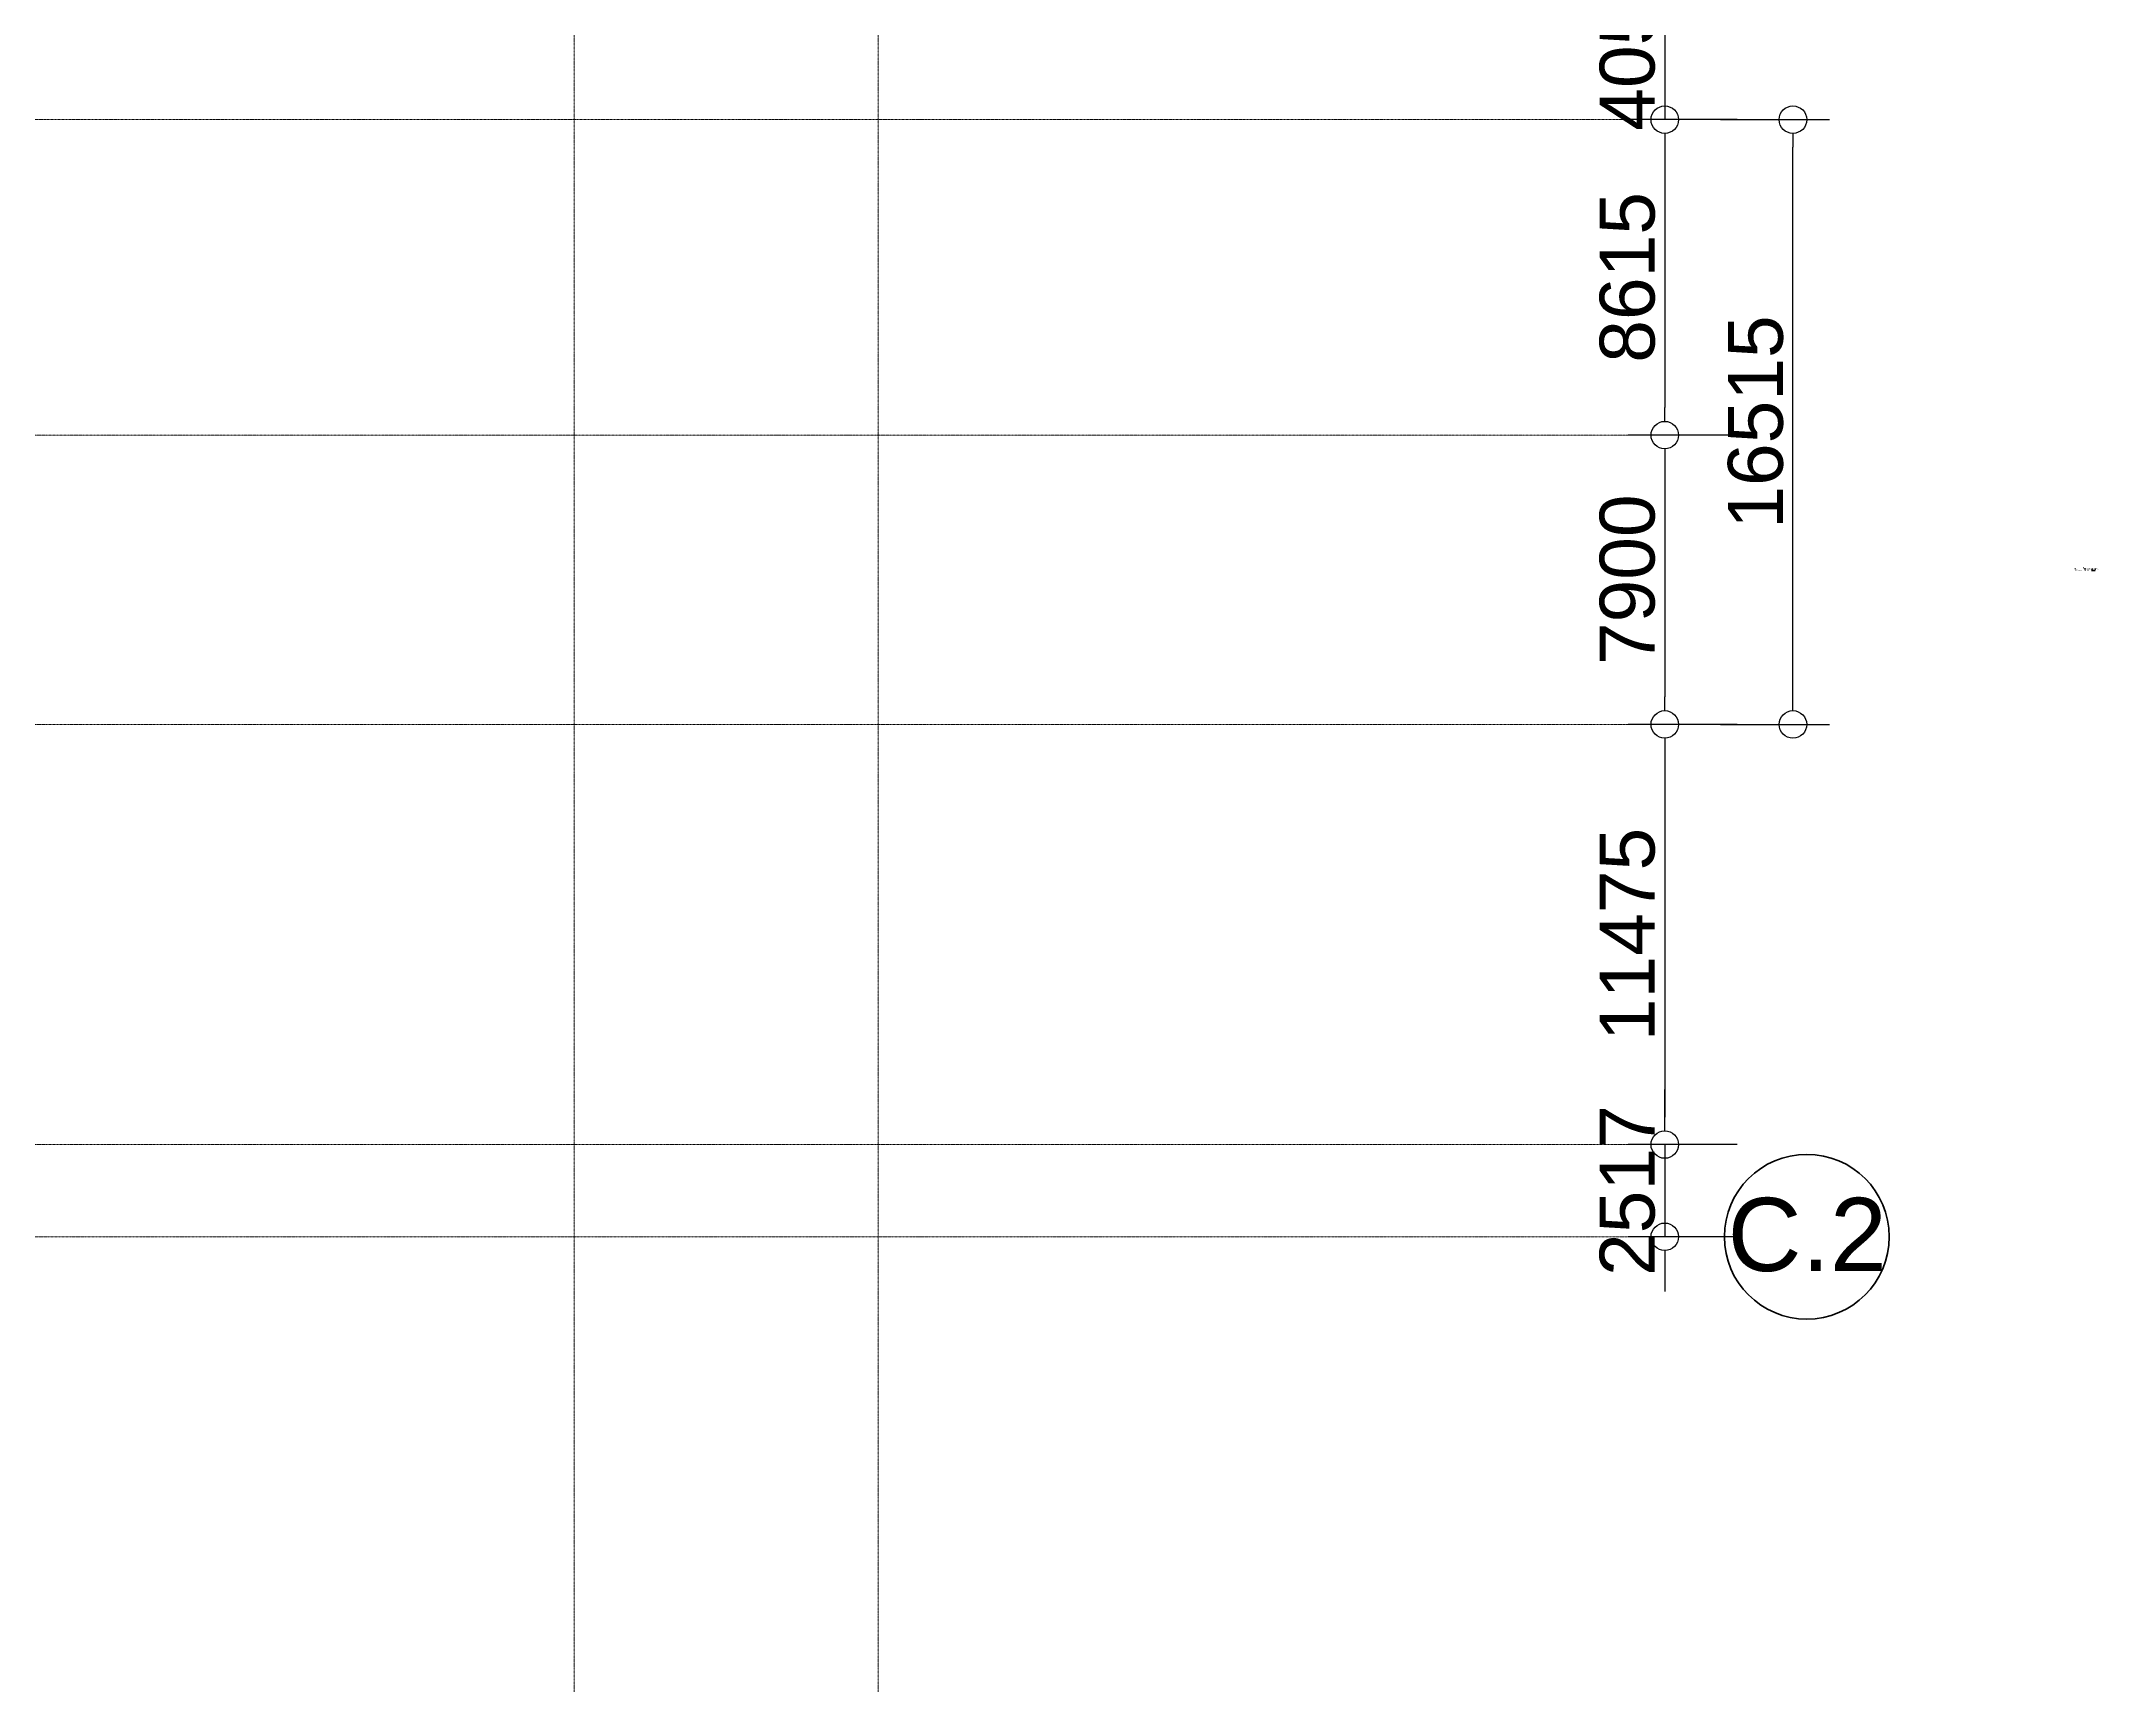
# Model space of a CAD drawing. Header units: millimetres. Extents: x -962357 to -591296, y -195428 to 59420.
# Drawn here: x -647468 to -591296, y -30741 to 14339 of the extents above; entities that cross this region are included whole.
import ezdxf

# ---------------------------------------------------------------- set-up
doc = ezdxf.new("R2010")
doc.units = ezdxf.units.MM
doc.linetypes.add('DPA_Grid _ Level 100', pattern=[10, 5.5, -1.6, 1.3, -1.6])
doc.linetypes.add('Hidden - Short', pattern=[3.571875, 2.38125, -1.190625])
for name, color, linetype, lineweight in [('A-ANNO-DIMS', 1, 'Continuous', 9), ('A-ANNO-NOTE', 3, 'Continuous', 25), ('A-DETL', 1, 'Continuous', 25), ('G-ANNO-TEXT', 3, 'Continuous', 9), ('S-GRID', 251, 'Continuous', 9), ('S-GRID-IDEN', 3, 'Continuous', 50)]:
    doc.layers.add(name, color=color, linetype=linetype, lineweight=lineweight)
doc.styles.add('Arial', font='arial.ttf', dxfattribs={"height": 2000})
doc.styles.add('Arial_1', font='arial.ttf', dxfattribs={"height": 1500})
doc.styles.add('Arial_2', font='arial.ttf', dxfattribs={"height": 3})
doc.styles.add('Arial_3', font='arial.ttf', dxfattribs={"height": 1.5})
doc.styles.add('Arial_B', font='arialbd.ttf', dxfattribs={"height": 4})
doc.styles.add('Arial_B_1', font='arialbd.ttf', dxfattribs={"height": 3})
doc.dimstyles.new('DPA-DIM-3_0_C-C', dxfattribs={"dimscale": 304.8, "dimtxt": 1530.3891, "dimasz": 2.46063, "dimexe": 3.28084, "dimexo": 0.0625, "dimgap": 0.82021, "dimtad": 1, "dimdec": 0, "dimzin": 0, "dimdsep": 46, "dimtxsty": 'Arial_1', "dimblk1": 'DOTBLANK', "dimblk2": 'DOTBLANK', "dimsah": 1, "dimcen": 0.09, "dimdle": 3.28084, "dimadec": 8, "dimazin": 0, "dimtfac": 1, "dimtdec": 4, "dimtix": 1, "dimtmove": 0, "dimatfit": 3, "dimfxl": 6.56168, "dimfxlon": 1, "dimtvp": 1, "dimtolj": 1, "dimtzin": 0, "dimarcsym": 2})

# ---------------------------------------------------------------- blocks, each defined once
blk = doc.blocks.new('_DotBlank')
at = {"color": 0, "linetype": 'ByBlock', "lineweight": -2}
blk.add_line((-0.5, 0), (-1, 0), dxfattribs=at)
blk.add_circle((0, 0), 0.5, dxfattribs=at)
blk = doc.blocks.new('DIMBLOCK31-4180-01 LOWER PLATFORM LEVEL - REFLECTED CEILING PLAN')
at = {"layer": 'A-ANNO-DIMS', "color": 0, "lineweight": -2, "transparency": 16777216}
for p, q in [((-603146, 17003), (-603146, 17753)), ((-601165, 16253), (-604146, 16253)), ((-603146, 16253), (-603146, 12195)), ((-601165, 12195), (-604146, 12195)), ((-603146, 11445), (-603146, 10695))]:
    blk.add_line(p, q, dxfattribs=at)
at = {"layer": 'Defpoints', "color": 0, "transparency": 16777216}
for p in [(-601146, 16253), (-603146, 12195), (-601146, 12195)]:
    blk.add_point(p, dxfattribs=at)
at = {"layer": 'A-ANNO-DIMS', "color": 0, "lineweight": -2, "transparency": 16777216, "xscale": 750, "yscale": 750, "zscale": 750}
for p, rotation in [((-603146, 16253), 270), ((-603146, 12195), 90)]:
    blk.add_blockref('_DotBlank', p, dxfattribs=dict(at, rotation=rotation))
at = {"layer": 'A-ANNO-DIMS', "color": 0, "transparency": 16777216, "insert": (-604162, 14224), "char_height": 1500, "width": 5537.65, "attachment_point": 5, "rotation": 90, "style": 'Arial_1'}
blk.add_mtext('\\A1;4058', dxfattribs=at)
blk = doc.blocks.new('DIMBLOCK32-4180-01 LOWER PLATFORM LEVEL - REFLECTED CEILING PLAN')
at = {"layer": 'A-ANNO-DIMS', "color": 0, "lineweight": -2, "transparency": 16777216}
for p, q in [((-601165, 12195), (-604146, 12195)), ((-603146, 11445), (-603146, 4330)), ((-601165, 3580), (-604146, 3580))]:
    blk.add_line(p, q, dxfattribs=at)
at = {"layer": 'Defpoints', "color": 0, "transparency": 16777216}
for p in [(-601146, 12195), (-603146, 3580), (-601146, 3580)]:
    blk.add_point(p, dxfattribs=at)
at = {"layer": 'A-ANNO-DIMS', "color": 0, "lineweight": -2, "transparency": 16777216, "xscale": 750, "yscale": 750, "zscale": 750}
for p, rotation in [((-603146, 12195), 90), ((-603146, 3580), 270)]:
    blk.add_blockref('_DotBlank', p, dxfattribs=dict(at, rotation=rotation))
at = {"layer": 'A-ANNO-DIMS', "color": 0, "transparency": 16777216, "insert": (-604162, 7887), "char_height": 1500, "width": 5537.65, "attachment_point": 5, "rotation": 90, "style": 'Arial_1'}
blk.add_mtext('\\A1;8615', dxfattribs=at)
blk = doc.blocks.new('DIMBLOCK33-4180-01 LOWER PLATFORM LEVEL - REFLECTED CEILING PLAN')
at = {"layer": 'A-ANNO-DIMS', "color": 0, "lineweight": -2, "transparency": 16777216}
for p, q in [((-601165, 3580), (-604146, 3580)), ((-603146, 2830), (-603146, -3570)), ((-601165, -4320), (-604146, -4320))]:
    blk.add_line(p, q, dxfattribs=at)
at = {"layer": 'Defpoints', "color": 0, "transparency": 16777216}
for p in [(-601146, 3580), (-603146, -4320), (-601146, -4320)]:
    blk.add_point(p, dxfattribs=at)
at = {"layer": 'A-ANNO-DIMS', "color": 0, "lineweight": -2, "transparency": 16777216, "xscale": 750, "yscale": 750, "zscale": 750}
for p, rotation in [((-603146, 3580), 90), ((-603146, -4320), 270)]:
    blk.add_blockref('_DotBlank', p, dxfattribs=dict(at, rotation=rotation))
at = {"layer": 'A-ANNO-DIMS', "color": 0, "transparency": 16777216, "insert": (-604162, -370), "char_height": 1500, "width": 5537.65, "attachment_point": 5, "rotation": 90, "style": 'Arial_1'}
blk.add_mtext('\\A1;7900', dxfattribs=at)
blk = doc.blocks.new('DIMBLOCK34-4180-01 LOWER PLATFORM LEVEL - REFLECTED CEILING PLAN')
at = {"layer": 'A-ANNO-DIMS', "color": 0, "lineweight": -2, "transparency": 16777216}
for p, q in [((-601165, -4320), (-604146, -4320)), ((-603146, -5070), (-603146, -15045)), ((-601165, -15795), (-604146, -15795))]:
    blk.add_line(p, q, dxfattribs=at)
at = {"layer": 'Defpoints', "color": 0, "transparency": 16777216}
for p in [(-601146, -4320), (-603146, -15795), (-601146, -15795)]:
    blk.add_point(p, dxfattribs=at)
at = {"layer": 'A-ANNO-DIMS', "color": 0, "lineweight": -2, "transparency": 16777216, "xscale": 750, "yscale": 750, "zscale": 750}
for p, rotation in [((-603146, -4320), 90), ((-603146, -15795), 270)]:
    blk.add_blockref('_DotBlank', p, dxfattribs=dict(at, rotation=rotation))
at = {"layer": 'A-ANNO-DIMS', "color": 0, "transparency": 16777216, "insert": (-604162, -10058), "char_height": 1500, "width": 6922.07, "attachment_point": 5, "rotation": 90, "style": 'Arial_1'}
blk.add_mtext('\\A1;11475', dxfattribs=at)
blk = doc.blocks.new('DIMBLOCK35-4180-01 LOWER PLATFORM LEVEL - REFLECTED CEILING PLAN')
at = {"layer": 'A-ANNO-DIMS', "color": 0, "lineweight": -2, "transparency": 16777216}
for p, q in [((-603146, -15045), (-603146, -14295)), ((-601165, -15795), (-604146, -15795)), ((-603146, -15795), (-603146, -18312)), ((-601165, -18312), (-604146, -18312)), ((-603146, -19062), (-603146, -19812))]:
    blk.add_line(p, q, dxfattribs=at)
at = {"layer": 'Defpoints', "color": 0, "transparency": 16777216}
for p in [(-601146, -15795), (-603146, -18312), (-601146, -18312)]:
    blk.add_point(p, dxfattribs=at)
at = {"layer": 'A-ANNO-DIMS', "color": 0, "lineweight": -2, "transparency": 16777216, "xscale": 750, "yscale": 750, "zscale": 750}
for p, rotation in [((-603146, -15795), 270), ((-603146, -18312), 90)]:
    blk.add_blockref('_DotBlank', p, dxfattribs=dict(at, rotation=rotation))
at = {"layer": 'A-ANNO-DIMS', "color": 0, "transparency": 16777216, "insert": (-604162, -17053), "char_height": 1500, "width": 5537.65, "attachment_point": 5, "rotation": 90, "style": 'Arial_1'}
blk.add_mtext('\\A1;2517', dxfattribs=at)
blk = doc.blocks.new('DIMBLOCK36-4180-01 LOWER PLATFORM LEVEL - REFLECTED CEILING PLAN')
at = {"layer": 'A-ANNO-DIMS', "color": 0, "lineweight": -2, "transparency": 16777216}
for p, q in [((-601627, 12195), (-598646, 12195)), ((-599646, -3570), (-599646, 11445)), ((-601627, -4320), (-598646, -4320))]:
    blk.add_line(p, q, dxfattribs=at)
at = {"layer": 'Defpoints', "color": 0, "transparency": 16777216}
for p in [(-601646, 12195), (-599646, 12195), (-601646, -4320)]:
    blk.add_point(p, dxfattribs=at)
at = {"layer": 'A-ANNO-DIMS', "color": 0, "lineweight": -2, "transparency": 16777216, "xscale": 750, "yscale": 750, "zscale": 750}
for p, rotation in [((-599646, 12195), 90), ((-599646, -4320), 270)]:
    blk.add_blockref('_DotBlank', p, dxfattribs=dict(at, rotation=rotation))
at = {"layer": 'A-ANNO-DIMS', "color": 0, "transparency": 16777216, "insert": (-600662, 3937), "char_height": 1500, "width": 6922.07, "attachment_point": 5, "rotation": 90, "style": 'Arial_1'}
blk.add_mtext('\\A1;16515', dxfattribs=at)
blk = doc.blocks.new('DIMBLOCK46-4180-01 LOWER PLATFORM LEVEL - REFLECTED CEILING PLAN')
at = {"layer": 'A-ANNO-DIMS', "color": 0, "lineweight": -2, "transparency": 16777216}
for p, q in [((-603146, 17003), (-603146, 17753)), ((-601165, 16253), (-604146, 16253)), ((-603146, 16253), (-603146, 12195)), ((-601165, 12195), (-604146, 12195)), ((-603146, 11445), (-603146, 10695))]:
    blk.add_line(p, q, dxfattribs=at)
at = {"layer": 'Defpoints', "color": 0, "transparency": 16777216}
for p in [(-601146, 16253), (-603146, 12195), (-601146, 12195)]:
    blk.add_point(p, dxfattribs=at)
at = {"layer": 'A-ANNO-DIMS', "color": 0, "lineweight": -2, "transparency": 16777216, "xscale": 750, "yscale": 750, "zscale": 750}
for p, rotation in [((-603146, 16253), 270), ((-603146, 12195), 90)]:
    blk.add_blockref('_DotBlank', p, dxfattribs=dict(at, rotation=rotation))
at = {"layer": 'A-ANNO-DIMS', "color": 0, "transparency": 16777216, "insert": (-604162, 14224), "char_height": 1500, "width": 5537.65, "attachment_point": 5, "rotation": 90, "style": 'Arial_1'}
blk.add_mtext('\\A1;4058', dxfattribs=at)
blk = doc.blocks.new('DIMBLOCK47-4180-01 LOWER PLATFORM LEVEL - REFLECTED CEILING PLAN')
at = {"layer": 'A-ANNO-DIMS', "color": 0, "lineweight": -2, "transparency": 16777216}
for p, q in [((-601165, 12195), (-604146, 12195)), ((-603146, 11445), (-603146, 4330)), ((-601165, 3580), (-604146, 3580))]:
    blk.add_line(p, q, dxfattribs=at)
at = {"layer": 'Defpoints', "color": 0, "transparency": 16777216}
for p in [(-601146, 12195), (-603146, 3580), (-601146, 3580)]:
    blk.add_point(p, dxfattribs=at)
at = {"layer": 'A-ANNO-DIMS', "color": 0, "lineweight": -2, "transparency": 16777216, "xscale": 750, "yscale": 750, "zscale": 750}
for p, rotation in [((-603146, 12195), 90), ((-603146, 3580), 270)]:
    blk.add_blockref('_DotBlank', p, dxfattribs=dict(at, rotation=rotation))
at = {"layer": 'A-ANNO-DIMS', "color": 0, "transparency": 16777216, "insert": (-604162, 7887), "char_height": 1500, "width": 5537.65, "attachment_point": 5, "rotation": 90, "style": 'Arial_1'}
blk.add_mtext('\\A1;8615', dxfattribs=at)
blk = doc.blocks.new('DIMBLOCK48-4180-01 LOWER PLATFORM LEVEL - REFLECTED CEILING PLAN')
at = {"layer": 'A-ANNO-DIMS', "color": 0, "lineweight": -2, "transparency": 16777216}
for p, q in [((-601165, 3580), (-604146, 3580)), ((-603146, 2830), (-603146, -3570)), ((-601165, -4320), (-604146, -4320))]:
    blk.add_line(p, q, dxfattribs=at)
at = {"layer": 'Defpoints', "color": 0, "transparency": 16777216}
for p in [(-601146, 3580), (-603146, -4320), (-601146, -4320)]:
    blk.add_point(p, dxfattribs=at)
at = {"layer": 'A-ANNO-DIMS', "color": 0, "lineweight": -2, "transparency": 16777216, "xscale": 750, "yscale": 750, "zscale": 750}
for p, rotation in [((-603146, 3580), 90), ((-603146, -4320), 270)]:
    blk.add_blockref('_DotBlank', p, dxfattribs=dict(at, rotation=rotation))
at = {"layer": 'A-ANNO-DIMS', "color": 0, "transparency": 16777216, "insert": (-604162, -370), "char_height": 1500, "width": 5537.65, "attachment_point": 5, "rotation": 90, "style": 'Arial_1'}
blk.add_mtext('\\A1;7900', dxfattribs=at)
blk = doc.blocks.new('DIMBLOCK49-4180-01 LOWER PLATFORM LEVEL - REFLECTED CEILING PLAN')
at = {"layer": 'A-ANNO-DIMS', "color": 0, "lineweight": -2, "transparency": 16777216}
for p, q in [((-601165, -4320), (-604146, -4320)), ((-603146, -5070), (-603146, -15045)), ((-601165, -15795), (-604146, -15795))]:
    blk.add_line(p, q, dxfattribs=at)
at = {"layer": 'Defpoints', "color": 0, "transparency": 16777216}
for p in [(-601146, -4320), (-603146, -15795), (-601146, -15795)]:
    blk.add_point(p, dxfattribs=at)
at = {"layer": 'A-ANNO-DIMS', "color": 0, "lineweight": -2, "transparency": 16777216, "xscale": 750, "yscale": 750, "zscale": 750}
for p, rotation in [((-603146, -4320), 90), ((-603146, -15795), 270)]:
    blk.add_blockref('_DotBlank', p, dxfattribs=dict(at, rotation=rotation))
at = {"layer": 'A-ANNO-DIMS', "color": 0, "transparency": 16777216, "insert": (-604162, -10058), "char_height": 1500, "width": 6922.07, "attachment_point": 5, "rotation": 90, "style": 'Arial_1'}
blk.add_mtext('\\A1;11475', dxfattribs=at)
blk = doc.blocks.new('DIMBLOCK50-4180-01 LOWER PLATFORM LEVEL - REFLECTED CEILING PLAN')
at = {"layer": 'A-ANNO-DIMS', "color": 0, "lineweight": -2, "transparency": 16777216}
for p, q in [((-603146, -15045), (-603146, -14295)), ((-601165, -15795), (-604146, -15795)), ((-603146, -15795), (-603146, -18312)), ((-601165, -18312), (-604146, -18312)), ((-603146, -19062), (-603146, -19812))]:
    blk.add_line(p, q, dxfattribs=at)
at = {"layer": 'Defpoints', "color": 0, "transparency": 16777216}
for p in [(-601146, -15795), (-603146, -18312), (-601146, -18312)]:
    blk.add_point(p, dxfattribs=at)
at = {"layer": 'A-ANNO-DIMS', "color": 0, "lineweight": -2, "transparency": 16777216, "xscale": 750, "yscale": 750, "zscale": 750}
for p, rotation in [((-603146, -15795), 270), ((-603146, -18312), 90)]:
    blk.add_blockref('_DotBlank', p, dxfattribs=dict(at, rotation=rotation))
at = {"layer": 'A-ANNO-DIMS', "color": 0, "transparency": 16777216, "insert": (-604162, -17053), "char_height": 1500, "width": 5537.65, "attachment_point": 5, "rotation": 90, "style": 'Arial_1'}
blk.add_mtext('\\A1;2517', dxfattribs=at)
blk = doc.blocks.new('DIMBLOCK51-4180-01 LOWER PLATFORM LEVEL - REFLECTED CEILING PLAN')
at = {"layer": 'A-ANNO-DIMS', "color": 0, "lineweight": -2, "transparency": 16777216}
for p, q in [((-601627, 12195), (-598646, 12195)), ((-599646, -3570), (-599646, 11445)), ((-601627, -4320), (-598646, -4320))]:
    blk.add_line(p, q, dxfattribs=at)
at = {"layer": 'Defpoints', "color": 0, "transparency": 16777216}
for p in [(-601646, 12195), (-599646, 12195), (-601646, -4320)]:
    blk.add_point(p, dxfattribs=at)
at = {"layer": 'A-ANNO-DIMS', "color": 0, "lineweight": -2, "transparency": 16777216, "xscale": 750, "yscale": 750, "zscale": 750}
for p, rotation in [((-599646, 12195), 90), ((-599646, -4320), 270)]:
    blk.add_blockref('_DotBlank', p, dxfattribs=dict(at, rotation=rotation))
at = {"layer": 'A-ANNO-DIMS', "color": 0, "transparency": 16777216, "insert": (-600662, 3937), "char_height": 1500, "width": 6922.07, "attachment_point": 5, "rotation": 90, "style": 'Arial_1'}
blk.add_mtext('\\A1;16515', dxfattribs=at)
blk = doc.blocks.new('Graphic scale 500 - Graphic scale 500-16623879-DD_Legend Notes Part Plans - Ceiling Plan 1_500 finish')
at = {"layer": 'A-ANNO-NOTE', "lineweight": 9}
h = blk.add_hatch(color=256, dxfattribs=at)
h.paths.add_polyline_path([(336, -117), (306, -117), (306, -115), (336, -115)])
h.paths.add_polyline_path([(296, -115), (296, -117), (286, -117), (286, -115)])
h = blk.add_hatch(color=256, dxfattribs=at)
h.paths.add_polyline_path([(386, -120), (336, -120), (336, -117), (386, -117)])
h.paths.add_polyline_path([(306, -117), (306, -120), (296, -120), (296, -117)])
at = {"layer": 'A-ANNO-NOTE'}
for p, q in [((286, -120), (286, -115)), ((286, -115), (386, -115)), ((296, -115), (286, -115)), ((286, -115), (286, -117)), ((286, -117), (386, -117)), ((286, -117), (296, -117)), ((386, -120), (286, -120)), ((296, -120), (296, -115)), ((296, -117), (296, -115)), ((306, -117), (296, -117)), ((296, -117), (296, -120)), ((296, -120), (306, -120)), ((306, -115), (306, -120)), ((336, -115), (306, -115)), ((306, -115), (306, -117)), ((306, -120), (306, -117)), ((306, -117), (336, -117)), ((336, -115), (336, -120)), ((336, -117), (336, -115)), ((386, -117), (336, -117)), ((336, -117), (336, -120)), ((336, -120), (386, -120)), ((386, -115), (386, -120)), ((386, -120), (386, -117))]:
    blk.add_line(p, q, dxfattribs=at)
at = {"layer": 'A-ANNO-NOTE', "lineweight": 9, "insert": (286, -121), "char_height": 3, "width": 43.21, "attachment_point": 1, "style": 'Arial_2', "bg_fill": 3, "box_fill_scale": 1.25, "bg_fill_color": 256, "bg_fill_true_color": 13158600, "bg_fill_transparency": 0}
blk.add_mtext('GRAPHIC  SCALE', dxfattribs=at)
at = {"layer": 'A-ANNO-NOTE', "lineweight": 9, "insert": (285, -110), "char_height": 3, "width": 2.89, "attachment_point": 1, "style": 'Arial_2', "bg_fill": 3, "box_fill_scale": 1.25, "bg_fill_color": 256, "bg_fill_true_color": 13158600, "bg_fill_transparency": 0}
blk.add_mtext('0', dxfattribs=at)
at = {"layer": 'A-ANNO-NOTE', "lineweight": 9, "insert": (294, -110), "char_height": 3, "width": 5.77, "attachment_point": 1, "style": 'Arial_2', "bg_fill": 3, "box_fill_scale": 1.25, "bg_fill_color": 256, "bg_fill_true_color": 13158600, "bg_fill_transparency": 0}
blk.add_mtext('10', dxfattribs=at)
at = {"layer": 'A-ANNO-NOTE', "lineweight": 9, "insert": (334, -110), "char_height": 3, "width": 5.77, "attachment_point": 1, "style": 'Arial_2', "bg_fill": 3, "box_fill_scale": 1.25, "bg_fill_color": 256, "bg_fill_true_color": 13158600, "bg_fill_transparency": 0}
blk.add_mtext('50', dxfattribs=at)
at = {"layer": 'A-ANNO-NOTE', "lineweight": 9, "insert": (374, -110), "char_height": 3, "width": 14.35, "attachment_point": 1, "style": 'Arial_2', "bg_fill": 3, "box_fill_scale": 1.25, "bg_fill_color": 256, "bg_fill_true_color": 13158600, "bg_fill_transparency": 0}
blk.add_mtext('100M.', dxfattribs=at)
at = {"layer": 'A-ANNO-NOTE', "lineweight": 9, "insert": (304, -110), "char_height": 3, "width": 5.77, "attachment_point": 1, "style": 'Arial_2', "bg_fill": 3, "box_fill_scale": 1.25, "bg_fill_color": 256, "bg_fill_true_color": 13158600, "bg_fill_transparency": 0}
blk.add_mtext('20', dxfattribs=at)
at = {"layer": 'A-ANNO-NOTE', "lineweight": 9, "insert": (375, -121), "char_height": 3, "width": 12.99, "attachment_point": 1, "style": 'Arial_2', "bg_fill": 3, "box_fill_scale": 1.25, "bg_fill_color": 256, "bg_fill_true_color": 13158600, "bg_fill_transparency": 0}
blk.add_mtext('1:500', dxfattribs=at)
blk = doc.blocks.new('Grid - 100 Scale-2291345-4180-01 LOWER PLATFORM LEVEL - REFLECTED CEILING PLAN')
at = {"layer": 'S-GRID-IDEN'}
blk.add_circle((0, 0), 4.5, dxfattribs=at)
blk = doc.blocks.new('C-1-PP19-AR-4180-01-B_20250908-040939_EXDOWNLIGHT')
at = {"layer": 'S-GRID-IDEN', "xscale": 499.9999999999995, "yscale": 499.9999999999995, "zscale": 499.9999999999995, "rotation": 270}
blk.add_blockref('Grid - 100 Scale-2291345-4180-01 LOWER PLATFORM LEVEL - REFLECTED CEILING PLAN', (145411, -21892), dxfattribs=at)

msp = doc.modelspace()

# ---------------------------------------------------------------- linework, layer by layer
at = {"layer": 'A-DETL', "lineweight": 9}
for p, q in [((-591492.3, -86.8), (-591469.6, -86.8)), ((-591492.3, -90.7), (-591492.3, -86.8)), ((-591492.3, -87.6), (-591469.6, -87.6)), ((-591469.6, -90), (-591492.3, -90)), ((-591469.6, -90.7), (-591492.3, -90.7)), ((-591491.2, -76.1), (-591471.4, -76.1)), ((-591491.2, -80), (-591491.2, -76.1)), ((-591491.2, -76.9), (-591471.4, -76.9)), ((-591471.4, -79.3), (-591491.2, -79.3)), ((-591471.4, -80), (-591491.2, -80)), ((-591491.1, -90), (-591491.1, -87.6)), ((-591490.9, -70), (-591471.1, -70)), ((-591490.9, -72.5), (-591490.9, -70)), ((-591490.9, -70.4), (-591471.1, -70.4)), ((-591471.1, -72), (-591490.9, -72)), ((-591471.1, -72.5), (-591490.9, -72.5)), ((-591490, -79.3), (-591490, -76.9)), ((-591489.6, -72), (-591489.6, -70.4)), ((-591488.9, -79.3), (-591488.9, -76.9)), ((-591488.6, -72), (-591488.6, -70.4)), ((-591487, -79.3), (-591487, -76.9)), ((-591486.7, -72), (-591486.7, -70.4)), ((-591486.7, -95), (-591474.7, -95)), ((-591486.7, -101), (-591486.7, -95)), ((-591474.7, -96), (-591486.7, -96)), ((-591474.7, -97), (-591486.7, -97)), ((-591474.7, -98), (-591486.7, -98)), ((-591474.7, -99), (-591486.7, -99)), ((-591474.7, -100), (-591486.7, -100)), ((-591474.7, -101), (-591486.7, -101)), ((-591485.5, -79.3), (-591485.5, -76.9)), ((-591485.2, -72), (-591485.2, -70.4)), ((-591484.2, -79.3), (-591484.2, -76.9)), ((-591483.9, -72), (-591483.9, -70.4)), ((-591482.7, -79.3), (-591482.7, -76.9)), ((-591482.4, -72), (-591482.4, -70.4)), ((-591479, -63.9), (-591482.3, -63.9)), ((-591481.2, -79.3), (-591481.2, -76.9)), ((-591480.9, -72), (-591480.9, -70.4)), ((-591480.7, -62.3), (-591480.7, -65.5)), ((-591479.9, -79.3), (-591479.9, -76.9)), ((-591479.5, -72), (-591479.5, -70.4)), ((-591478.5, -79.3), (-591478.5, -76.9)), ((-591478.2, -72), (-591478.2, -70.4)), ((-591477, -79.3), (-591477, -76.9)), ((-591476.7, -72), (-591476.7, -70.4)), ((-591475.6, -79.3), (-591475.6, -76.9)), ((-591475.3, -72), (-591475.3, -70.4)), ((-591474.7, -95), (-591474.7, -101)), ((-591473.7, -79.3), (-591473.7, -76.9)), ((-591473.4, -72), (-591473.4, -70.4)), ((-591472.5, -76.9), (-591472.5, -79.3)), ((-591472.2, -70.4), (-591472.2, -72)), ((-591471.4, -76.1), (-591471.4, -80)), ((-591471.1, -70), (-591471.1, -72.5)), ((-591470.8, -87.6), (-591470.8, -90)), ((-591469.6, -86.8), (-591469.6, -90.7)), ((-591401.1, -72.9), (-591389.1, -72.9)), ((-591401.1, -76.2), (-591401.1, -72.9)), ((-591389.1, -76.2), (-591401.1, -76.2)), ((-591390.7, -87.4), (-591398.7, -87.4)), ((-591398.7, -87.4), (-591398.7, -95.4)), ((-591398.7, -95.4), (-591390.7, -95.4)), ((-591396.7, -89.4), (-591396.7, -93.4)), ((-591392.7, -89.4), (-591396.7, -89.4)), ((-591392.7, -93.4), (-591396.7, -89.4)), ((-591396.7, -93.4), (-591392.7, -89.4)), ((-591396.7, -93.4), (-591392.7, -93.4)), ((-591395.8, -82.7), (-591394.4, -84.3)), ((-591394.4, -82.7), (-591395.7, -84.3)), ((-591392.7, -93.4), (-591392.7, -89.4)), ((-591390.7, -95.4), (-591390.7, -87.4)), ((-591389.1, -72.9), (-591389.1, -76.2))]:
    msp.add_line(p, q, dxfattribs=at)
at = {"layer": 'A-DETL', "linetype": 'Hidden - Short', "lineweight": 9}
for p, q in [((-591491.1, -88.3), (-591470.8, -88.3)), ((-591470.8, -89.2), (-591491.1, -89.2))]:
    msp.add_line(p, q, dxfattribs=at)
at = {"layer": 'A-DETL', "lineweight": 9}
for centre, radius in [((-591480.7, -63.9), 1.12), ((-591395.1, -63.8), 1.25), ((-591395.1, -83.5), 1.25), ((-591395.1, -63.8), 1), ((-591395.1, -83.5), 1)]:
    msp.add_circle(centre, radius, dxfattribs=at)
at = {"layer": 'S-GRID', "linetype": 'DPA_Grid _ Level 100'}
for p, q in [((-632915, -30741.3), (-632915, 54920.2)), ((-624615, -30741.3), (-624615, 54920.2)), ((-601518.7, 12195), (-957857, 12195)), ((-602984.2, 3580), (-957857, 3580)), ((-602984.2, -4320), (-957857, -4320)), ((-602984.2, -15795), (-957857, -15795)), ((-710095.1, -18312), (-601518.7, -18312))]:
    msp.add_line(p, q, dxfattribs=at)

# ---------------------------------------------------------------- block references
msp.add_blockref('C-1-PP19-AR-4180-01-B_20250908-040939_EXDOWNLIGHT', (-744680, 3580))

# ---------------------------------------------------------------- texts
at = {"layer": 'G-ANNO-TEXT', "color": 7, "insert": (-591951.2, -63), "char_height": 3, "width": 165.869, "attachment_point": 1, "style": 'Arial_2', "bg_fill": 3, "box_fill_scale": 1.25, "bg_fill_color": 256, "bg_fill_true_color": 13158600, "bg_fill_transparency": 0}
msp.add_mtext('1  ALL DIMENSIONS IN MILLIMETRES UNLESS NOTED OTHERWISE', dxfattribs=at)
at = {"layer": 'S-GRID-IDEN', "lineweight": 9, "insert": (-601430.1, -17249.7), "char_height": 2000, "width": 5291.137, "attachment_point": 1, "style": 'Arial'}
msp.add_mtext('C.2', dxfattribs=at)

# ---------------------------------------------------------------- dimensions: what is measured, and where the dimension line sits
at = {"layer": 'A-ANNO-DIMS'}
for base, p1, p2, override, picture, middle in [((-603146.2, 12195), (-601146.2, 16253), (-601146.2, 12195), {"dimpost": '<>', "dimfxl": 4057.997178}, 'DIMBLOCK31-4180-01 LOWER PLATFORM LEVEL - REFLECTED CEILING PLAN', (-604162.1, 14224)), ((-603146.2, 12195), (-601146.2, 16253), (-601146.2, 12195), {"dimpost": '<>', "dimfxl": 4057.997178}, 'DIMBLOCK46-4180-01 LOWER PLATFORM LEVEL - REFLECTED CEILING PLAN', (-604162.1, 14224)), ((-603146.2, 3580), (-601146.2, 12195), (-601146.2, 3580), {"dimpost": '<>', "dimfxl": 8614.999996}, 'DIMBLOCK32-4180-01 LOWER PLATFORM LEVEL - REFLECTED CEILING PLAN', (-604162.1, 7887.5)), ((-603146.2, 3580), (-601146.2, 12195), (-601146.2, 3580), {"dimpost": '<>', "dimfxl": 8614.999996}, 'DIMBLOCK47-4180-01 LOWER PLATFORM LEVEL - REFLECTED CEILING PLAN', (-604162.1, 7887.5)), ((-599646.2, 12195), (-601646.2, -4320), (-601646.2, 12195), {"dimpost": '<>', "dimfxl": 16515.002991}, 'DIMBLOCK36-4180-01 LOWER PLATFORM LEVEL - REFLECTED CEILING PLAN', (-600662.1, 3937.5)), ((-599646.2, 12195), (-601646.2, -4320), (-601646.2, 12195), {"dimpost": '<>', "dimfxl": 16515.002991}, 'DIMBLOCK51-4180-01 LOWER PLATFORM LEVEL - REFLECTED CEILING PLAN', (-600662.1, 3937.5)), ((-603146.2, -4320), (-601146.2, 3580), (-601146.2, -4320), {"dimpost": '<>', "dimfxl": 7900.002995}, 'DIMBLOCK33-4180-01 LOWER PLATFORM LEVEL - REFLECTED CEILING PLAN', (-604162.1, -370)), ((-603146.2, -4320), (-601146.2, 3580), (-601146.2, -4320), {"dimpost": '<>', "dimfxl": 7900.002995}, 'DIMBLOCK48-4180-01 LOWER PLATFORM LEVEL - REFLECTED CEILING PLAN', (-604162.1, -370)), ((-603146.2, -15795), (-601146.2, -4320), (-601146.2, -15795), {"dimpost": '<>', "dimfxl": 11474.997005}, 'DIMBLOCK34-4180-01 LOWER PLATFORM LEVEL - REFLECTED CEILING PLAN', (-604162.1, -10057.5)), ((-603146.2, -15795), (-601146.2, -4320), (-601146.2, -15795), {"dimpost": '<>', "dimfxl": 11474.997005}, 'DIMBLOCK49-4180-01 LOWER PLATFORM LEVEL - REFLECTED CEILING PLAN', (-604162.1, -10057.5)), ((-603146.2, -18312), (-601146.2, -15795), (-601146.2, -18312), {"dimpost": '<>', "dimfxl": 2516.999882}, 'DIMBLOCK35-4180-01 LOWER PLATFORM LEVEL - REFLECTED CEILING PLAN', (-604162.1, -17053.5)), ((-603146.2, -18312), (-601146.2, -15795), (-601146.2, -18312), {"dimpost": '<>', "dimfxl": 2516.999882}, 'DIMBLOCK50-4180-01 LOWER PLATFORM LEVEL - REFLECTED CEILING PLAN', (-604162.1, -17053.5))]:
    dim = msp.add_linear_dim(base=base, p1=p1, p2=p2, angle=90, dimstyle='DPA-DIM-3_0_C-C', override=override, dxfattribs=at)
    dim.commit()
    dim.dimension.update_dxf_attribs({"geometry": picture, "text_midpoint": middle})

# ---------------------------------------------------------------- next in the draw order: texts
at = {"layer": 'G-ANNO-TEXT', "color": 7, "insert": (-591951.2, -67.7), "char_height": 3, "width": 251.489, "attachment_point": 1, "style": 'Arial_2', "bg_fill": 3, "box_fill_scale": 1.25, "bg_fill_color": 256, "bg_fill_true_color": 13158600, "bg_fill_transparency": 0}
msp.add_mtext('2  LEVELS ARE INDICATED IN METRES RELATIVE TO A DATUM 100M BELOW MEAN SEA LEVEL (MSL)', dxfattribs=at)

# ---------------------------------------------------------------- next in the draw order: texts
at = {"layer": 'G-ANNO-TEXT', "color": 7, "insert": (-591951.2, -72.5), "char_height": 3, "width": 116.485, "attachment_point": 1, "style": 'Arial_2', "bg_fill": 3, "box_fill_scale": 1.25, "bg_fill_color": 256, "bg_fill_true_color": 13158600, "bg_fill_transparency": 0}
msp.add_mtext('3  DRAWING TO SCALE WHEN PLOTTED AT A1', dxfattribs=at)

# ---------------------------------------------------------------- next in the draw order: texts
at = {"layer": 'G-ANNO-TEXT', "color": 7, "insert": (-591951.2, -77.3), "char_height": 3, "width": 202.426, "attachment_point": 1, "style": 'Arial_2', "bg_fill": 3, "box_fill_scale": 1.25, "bg_fill_color": 256, "bg_fill_true_color": 13158600, "bg_fill_transparency": 0}
msp.add_mtext('4  DO NOT SCALE FROM DRAWINGS, ALL DIMENSIONS TO BE CHECKED ON SITE', dxfattribs=at)

# ---------------------------------------------------------------- next in the draw order: texts
at = {"layer": 'G-ANNO-TEXT', "color": 7, "insert": (-591951.2, -82), "char_height": 3, "width": 239.464, "attachment_point": 1, "style": 'Arial_2', "bg_fill": 3, "box_fill_scale": 1.25, "bg_fill_color": 256, "bg_fill_true_color": 13158600, "bg_fill_transparency": 0}
msp.add_mtext('5  ARCHITECTURAL DRAWINGS TO BE READ IN CONJUNCTION WITH STRUCTURAL DRAWINGS,', dxfattribs=at)

# ---------------------------------------------------------------- next in the draw order: texts
at = {"layer": 'G-ANNO-TEXT', "color": 7, "insert": (-591951.2, -86.8), "char_height": 3, "width": 173.966, "attachment_point": 1, "style": 'Arial_2', "bg_fill": 3, "box_fill_scale": 1.25, "bg_fill_color": 256, "bg_fill_true_color": 13158600, "bg_fill_transparency": 0}
msp.add_mtext('    E & M DRAWINGS , CONTRACT DOCUMENTS AND SPECIFICATIONS', dxfattribs=at)

# ---------------------------------------------------------------- next in the draw order: texts
at = {"layer": 'G-ANNO-TEXT', "color": 7, "insert": (-591951.2, -91.6), "char_height": 3, "width": 207.797, "attachment_point": 1, "style": 'Arial_2', "bg_fill": 3, "box_fill_scale": 1.25, "bg_fill_color": 256, "bg_fill_true_color": 13158600, "bg_fill_transparency": 0}
msp.add_mtext('6  FOR STRUCTURAL SETTING OUT DIMENSIONS REFER STRUCTURAL DRAWINGS', dxfattribs=at)

# ---------------------------------------------------------------- next in the draw order: texts
at = {"layer": 'G-ANNO-TEXT', "color": 7, "insert": (-591951.2, -96.3), "char_height": 3, "width": 145.025, "attachment_point": 1, "style": 'Arial_2', "bg_fill": 3, "box_fill_scale": 1.25, "bg_fill_color": 256, "bg_fill_true_color": 13158600, "bg_fill_transparency": 0}
msp.add_mtext('7  FOR DRAINAGE DETAILS REFER DRAINAGE DRAWINGS', dxfattribs=at)

# ---------------------------------------------------------------- next in the draw order: texts
at = {"layer": 'G-ANNO-TEXT', "color": 7, "insert": (-591951.2, -101.1), "char_height": 3, "width": 214.532, "attachment_point": 1, "style": 'Arial_2', "bg_fill": 3, "box_fill_scale": 1.25, "bg_fill_color": 256, "bg_fill_true_color": 13158600, "bg_fill_transparency": 0}
msp.add_mtext('8  DIMENSIONS SHOWN IN GENERAL ARRANGEMENT DRAWINGS EXCLUDE FINISHES', dxfattribs=at)

# ---------------------------------------------------------------- next in the draw order: texts
at = {"layer": 'G-ANNO-TEXT', "color": 7, "insert": (-591951.2, -105.8), "char_height": 3, "width": 259.747, "attachment_point": 1, "style": 'Arial_2', "bg_fill": 3, "box_fill_scale": 1.25, "bg_fill_color": 256, "bg_fill_true_color": 13158600, "bg_fill_transparency": 0}
msp.add_mtext('9  DIMENSIONS SHOWN FROM DIAPHRAGM WALL ARE FROM LINE OF STRUCTURAL TOLERANCES AS   ', dxfattribs=at)

# ---------------------------------------------------------------- next in the draw order: texts
at = {"layer": 'G-ANNO-TEXT', "color": 7, "insert": (-591951.2, -110.6), "char_height": 3, "width": 268.645, "attachment_point": 1, "style": 'Arial_2', "bg_fill": 3, "box_fill_scale": 1.25, "bg_fill_color": 256, "bg_fill_true_color": 13158600, "bg_fill_transparency": 0}
msp.add_mtext('    INDICATED. DIMENSIONS SHOWN FROM EXTERNAL RC. WALL ARE NOMINAL AND DO NOT SHOWN FOR  ', dxfattribs=at)

# ---------------------------------------------------------------- next in the draw order: texts
at = {"layer": 'G-ANNO-TEXT', "color": 7, "insert": (-591951.2, -115.4), "char_height": 3, "width": 177.173, "attachment_point": 1, "style": 'Arial_2', "bg_fill": 3, "box_fill_scale": 1.25, "bg_fill_color": 256, "bg_fill_true_color": 13158600, "bg_fill_transparency": 0}
msp.add_mtext('    STRUCTURAL TOLERANCES. ALL SETTING OUT IS FROM GRIDLINES', dxfattribs=at)

# ---------------------------------------------------------------- next in the draw order: texts
at = {"layer": 'G-ANNO-TEXT', "color": 7, "insert": (-591951.2, -120.1), "char_height": 3, "width": 269.447, "attachment_point": 1, "style": 'Arial_2', "bg_fill": 3, "box_fill_scale": 1.25, "bg_fill_color": 256, "bg_fill_true_color": 13158600, "bg_fill_transparency": 0}
msp.add_mtext('10 FOR ROOM FINISHES REFER ARCHITECTURAL PARTICULAR SPECIFICATIONS AND FINISHES SCHEDULE', dxfattribs=at)

# ---------------------------------------------------------------- next in the draw order: texts
at = {"layer": 'G-ANNO-TEXT', "color": 7, "insert": (-591951.2, -124.9), "char_height": 3, "width": 239.544, "attachment_point": 1, "style": 'Arial_2', "bg_fill": 3, "box_fill_scale": 1.25, "bg_fill_color": 256, "bg_fill_true_color": 13158600, "bg_fill_transparency": 0}
msp.add_mtext('11 BLOCKWORK WALLS TO BE IN ACCORDANCE WITH THE SECONDARY STRUCTURAL DESIGN', dxfattribs=at)

# ---------------------------------------------------------------- next in the draw order: texts
at = {"layer": 'G-ANNO-TEXT', "color": 7, "attachment_point": 1}
for s, insert, char_height, width, style in [('\\LNOTES :', (-591951.2, -54.8), 3, 20.924, 'Arial_B_1'), ('LEGENDS :', (-591496.2, -54.1), 4, 37.118, 'Arial_B')]:
    msp.add_mtext(s, dxfattribs=dict(at, insert=insert, char_height=char_height, width=width, style=style))

# ---------------------------------------------------------------- next in the draw order: block references
at = {"layer": 'A-ANNO-NOTE', "lineweight": 9}
msp.add_blockref('Graphic scale 500 - Graphic scale 500-16623879-DD_Legend Notes Part Plans - Ceiling Plan 1_500 finish', (-591783.6, 1), dxfattribs=at)

# ---------------------------------------------------------------- next in the draw order: texts
at = {"layer": 'G-ANNO-TEXT', "color": 7, "attachment_point": 1}
for s, insert, char_height, width, style in [('\\LCEILINGS', (-591725.2, -41.2), 3, 24.051, 'Arial_2'), ('^I^I^I', (-591725.2, -69.7), 3, 18.038, 'Arial_2'), ('^I^I^I', (-591725.2, -79.3), 3, 18.038, 'Arial_2'), ('^I^I^I', (-591725.2, -98.3), 3, 18.038, 'Arial_2'), ('^I^I^I', (-591725.2, -107.8), 3, 18.038, 'Arial_2'), ('^I^I^I', (-591725.2, -117.4), 3, 18.038, 'Arial_2'), ('^I^I^I', (-591725.2, -122.1), 3, 18.038, 'Arial_2'), ('C-00', (-591725.2, -45.9), 3, 11.143, 'Arial_2'), ('C-01', (-591725.2, -50.7), 3, 11.143, 'Arial_2'), ('C-02', (-591725.2, -55.5), 3, 11.143, 'Arial_2'), ('C-03', (-591725.2, -60.2), 3, 11.143, 'Arial_2'), ('C-04 ', (-591725.2, -65), 3, 12.586, 'Arial_2'), ('C-05 ', (-591725.2, -74.5), 3, 12.586, 'Arial_2'), ('C-06 ', (-591725.2, -84), 3, 12.586, 'Arial_2'), ('C-07  ', (-591725.2, -88.8), 3, 14.03, 'Arial_2'), ('C-08', (-591725.2, -93.6), 3, 11.143, 'Arial_2'), ('C-09', (-591725.2, -103.1), 3, 11.143, 'Arial_2'), ('C-10 ', (-591725.2, -112.6), 3, 12.586, 'Arial_2'), ('C-11 ', (-591725.2, -126.9), 3, 12.586, 'Arial_2'), ('^I^I', (-591716, -45.9), 3, 6.895, 'Arial_2'), ('^I^I', (-591716, -50.7), 3, 6.895, 'Arial_2'), ('^I^I', (-591716, -55.5), 3, 6.895, 'Arial_2'), ('^I^I', (-591716, -60.2), 3, 6.895, 'Arial_2'), ('^I^I', (-591716, -93.6), 3, 6.895, 'Arial_2'), ('^I^I', (-591716, -103.1), 3, 6.895, 'Arial_2'), ('^I', (-591714.8, -65), 3, 5.451, 'Arial_2'), ('^I', (-591714.8, -74.5), 3, 5.451, 'Arial_2'), ('^I', (-591714.8, -84), 3, 5.451, 'Arial_2'), ('^I', (-591714.8, -112.6), 3, 5.451, 'Arial_2'), ('^I', (-591714.8, -126.9), 3, 5.451, 'Arial_2'), ('^I', (-591713.6, -88.8), 3, 4.008, 'Arial_2'), ('600X600 ', (-591710.3, -55.5), 3, 22.046, 'Arial_2'), ('600X600 ', (-591710.3, -60.2), 3, 22.046, 'Arial_2'), ('300 MM. WIDTH PERFORATED ALUMINIUM CEILING WITH POWDER COATING FINISH ', (-591710.3, -65), 3, 211.966, 'Arial_2'), ('300 MM. WIDTH PERFORATED ALUMINIUM CEILING WITH POWDER COATING FINISH ', (-591710.3, -74.5), 3, 211.966, 'Arial_2'), ('SOLID ALUMINIUM COLOUR COATED CEILING PANEL 2MM. THK. USED IN BETWEEN COLUMN', (-591710.3, -84), 3, 233.131, 'Arial_2'), ('300 MM. WIDTH ', (-591710.3, -93.6), 3, 40.084, 'Arial_2'), ('CEILING PANEL 1.2MM. THK WITH FOLDED ALUMINIUM SOLID PANEL ON THE SIDE', (-591710.3, -98.3), 3, 206.435, 'Arial_2'), ('300 MM. WIDTH ', (-591710.3, -103.1), 3, 40.084, 'Arial_2'), ('CEILING PANEL 1.2MM. THK WITH FOLDED ALUMINIUM SOLID PANEL ON THE SIDE', (-591710.3, -107.8), 3, 206.435, 'Arial_2'), ('CUSTOM DESIGN FEATURE CEILING : 300 MM. WIDTH ', (-591710.3, -112.6), 3, 135.405, 'Arial_2'), ('COLOUR COATED CEILING PANEL 1.2MM THK. WITH PRINTED ', (-591710.3, -117.4), 3, 156.089, 'Arial_2'), ('NO CEILING, EXPOSED CONCRETE', (-591710.3, -45.9), 3, 87.705, 'Arial_2'), ('NO CEILING, ACRYLIC INTERIOR PAINT', (-591710.3, -50.7), 3, 97.565, 'Arial_2'), ('(1.2MM THK. WITH ACOUSTIC NON-WOVEN BACKING MIN. 25% FREE AREA ). USED AT ADIT AREA ', (-591710.3, -69.7), 3, 245.637, 'Arial_2'), ('(1.2MM THK. WITH ACOUSTIC NON-WOVEN BACKING MIN. 25% FREE AREA ). USED AT PLATFORM AREA', (-591710.3, -79.3), 3, 260.468, 'Arial_2'), ('1200 MM. WIDTH SOLID ALUMINIUM COLOUR COATED CEILING PANEL 2MM. THK.', (-591710.3, -88.8), 3, 202.907, 'Arial_2'), ('PATTERN AND FOLDED SOLID ALUMINIUM PANEL ON THE SIDE.', (-591710.3, -122.1), 3, 160.017, 'Arial_2'), ('1500 MM. WIDTH SOLID ALUMINIUM COLOUR COATED CEILING PANEL 2MM. THK.', (-591710.3, -126.9), 3, 202.907, 'Arial_2'), ('\\LSOLID ', (-591692.1, -55.5), 3, 16.916, 'Arial_2'), ('\\LPERFORATED ', (-591692.1, -60.2), 3, 36.637, 'Arial_2'), ('\\LPERFORATED ', (-591677.2, -93.6), 3, 36.637, 'Arial_2'), ('\\LSOLID ', (-591677.2, -103.1), 3, 16.916, 'Arial_2'), (' ALUMINIUM CEILING PANEL WITH POWDER COATING FINISH', (-591678.2, -55.5), 3, 153.603, 'Arial_2'), (' ALUMINIUM COLOUR COATED CEILING PANEL 1.2MM THK. ', (-591663.3, -103.1), 3, 148.793, 'Arial_2'), ('ALUMINUM CEILING PANEL WITH  POWDER COATING FINISH ', (-591661.9, -60.2), 3, 153.603, 'Arial_2'), ('ALUMINIUM COLOUR AND PRINTED PATTER COATED ', (-591647, -93.6), 3, 134.764, 'Arial_2'), ('\\LSOLID ', (-591598.6, -112.6), 3, 16.916, 'Arial_2'), ('ALUMINIUM ', (-591584.6, -112.6), 3, 30.224, 'Arial_2'), ('^I', (-591535.4, -65), 3, 4.489, 'Arial_2'), ('200 mm. Width ', (-591465.7, -85.6), 3, 36.717, 'Arial_2'), ('SUPPLY AIR DIFFUSER', (-591465.7, -90.4), 3, 57.401, 'Arial_2'), ('DIA. 205 DOWNLIGHT', (-591465.7, -62.4), 3, 53.312, 'Arial_2'), ('1257 x 90 LUMINAIRES', (-591465.7, -69.4), 3, 55.557, 'Arial_2'), ('1257 x 120 LUMINAIRES', (-591465.7, -76.8), 3, 58.443, 'Arial_2'), ('1200 x 600 RETURN AIR GRILLE', (-591465.7, -97.5), 3, 78.245, 'Arial_2'), ('S', (-591395.8, -63.1), 1.5, 1.684, 'Arial_3'), ('SMOKE DETECTOR', (-591380.1, -62.4), 3, 48.422, 'Arial_2'), ('300 WIDE COLOUR COATED', (-591380.1, -69.4), 3, 70.148, 'Arial_2'), ('SPRINKLER HEAD', (-591380.1, -82.1), 3, 44.895, 'Arial_2'), ('600 X 600 SUPPLY AIR DIFFUSER', (-591380.1, -89.8), 3, 82.333, 'Arial_2'), ('METAL CEILING PANEL (LENGTH VARIES)', (-591380.1, -74.2), 3, 103.738, 'Arial_2')]:
    msp.add_mtext(s, dxfattribs=dict(at, insert=insert, char_height=char_height, width=width, style=style))

doc.saveas('drawing.dxf')
